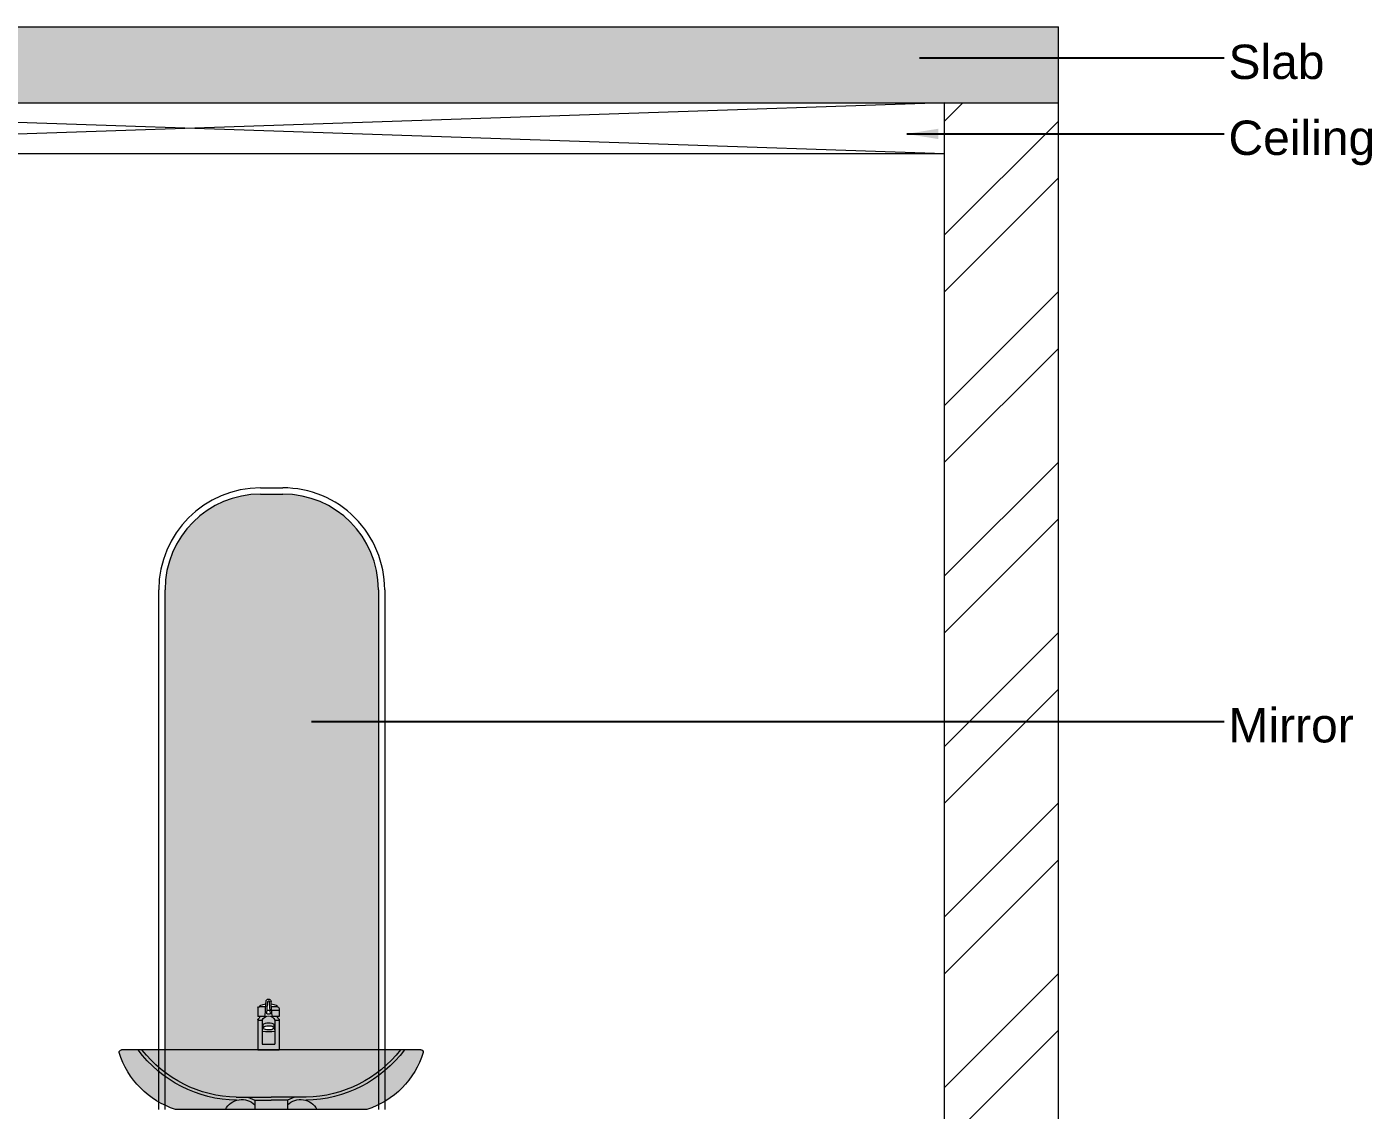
# Model space of a CAD drawing. Header units: inches. Extents: x 213 to 17763, y -4830 to 1802.
# Drawn here: x 7775.2 to 7881.5, y 1094.5 to 1180.1 of the extents above; entities that cross this region are included whole.
import ezdxf

# ---------------------------------------------------------------- set-up
doc = ezdxf.new("R2010")
doc.units = ezdxf.units.IN
doc.header["$MEASUREMENT"] = 0
doc.layers.add('.', color=30, linetype='Continuous')
doc.layers.add('dwgmodels.com', color=250, linetype='Continuous')
doc.layers.add('OUTLINE', color=7, linetype='Continuous', lineweight=5)
doc.styles.add('_mm text style', font='arial.ttf')
doc.styles.get("Standard").update_dxf_attribs({"font": 'arial.ttf'})
doc.dimstyles.new('ISO-25', dxfattribs={"dimtxt": 4.5, "dimasz": 2.5, "dimexe": 1.25, "dimexo": 0.625, "dimtad": 1, "dimdec": 0, "dimlunit": 4, "dimtxsty": 'Standard', "dimcen": 2.5, "dimadec": 0, "dimazin": 0, "dimtfac": 1, "dimtdec": 0, "dimtmove": 0, "dimatfit": 3, "dimfxl": 1, "dimarcsym": 0})
pattern_1 = [(0, (0, 0), (0, 6.985), [5.08, -1.905]), (90, (0, 0), (-6.985, 4.277078946022131e-16), [5.08, -1.905])]

# ---------------------------------------------------------------- blocks, each defined once
blk = doc.blocks.new('YY5')
at = {"true_color": 0xc7c8ca}
h = blk.add_hatch(dxfattribs=at)
h.set_pattern_fill('ANGLE', color=9)
h.set_pattern_definition(pattern_1)
h.paths.add_polyline_path([(-1859.642487475081, 704.2780352585988), (-1859.659903662569, 704.5440537511106, 0.4142135638380181), (-1859.961262066613, 704.8454121566614, 0.4750915465852333), (-1860.238658159414, 704.5424849440045), (-1860.255971637265, 704.2780352585988), (-1860.358939663625, 702.8046562630534), (-1860.303982458977, 702.8046562630534, -0.2401376567678492), (-1859.594476653278, 702.8046562630534), (-1859.539519448721, 702.8046562630534)])
h.paths.add_polyline_path([(-1859.73768250441, 703.1189723709844), (-1860.166789239599, 703.1189723709844), (-1860.064194345845, 704.2927789711155), (-1860.0468932154, 704.542393748944, -0.596401771601865), (-1859.961262066613, 704.6536348652347, -0.4142135623730957), (-1859.851680953996, 704.5440537526179), (-1859.8342647665, 704.2927789711155)], flags=16)
h.paths.add_polyline_path([(-1859.052340827863, 704.1448605161991, 0.05658871760532752), (-1859.642536498954, 704.2787840594943), (-1859.642487475081, 704.2780352585988), (-1859.620299651487, 703.9605476423419), (-1858.953459701674, 703.9605476423419), (-1858.953459701674, 704.005560696109, 0.3188407789894711)])
h.paths.add_polyline_path([(-1860.278159460858, 703.9605476423419), (-1860.920934389733, 703.9605476423419), (-1860.970121256937, 703.9605476423419, 0.4142135623730951), (-1861.166868725752, 703.7638001735269), (-1861.166868725843, 702.8046562630534), (-1860.988138020402, 702.8046562630534), (-1860.976105509841, 702.8046562630534), (-1860.358939663625, 702.8046562630534)])
h.paths.add_polyline_path([(-1859.80692836094, 703.9605476423419), (-1860.093232551861, 703.9605476423419), (-1860.166789239599, 703.1189723709844), (-1859.73768250441, 703.1189723709844)], flags=0)
h.paths.add_polyline_path([(-1860.256114484316, 704.2759912469623, 0.05430589399828516), (-1860.822053263572, 704.144860516018, 0.3188407787352452), (-1860.920934389824, 704.005560696109), (-1860.920934389733, 703.9605476423419), (-1860.278159460858, 703.9605476423419)])
h.paths.add_polyline_path([(-1859.83428652461, 704.2930434069696, 0.00959450305220591), (-1859.937197045749, 704.2950183393892, 0.01184815826980783), (-1860.064261823298, 704.2920069494639), (-1860.093232551861, 703.9605476423419), (-1859.80692836094, 703.9605476423419)], flags=0)
h = blk.add_hatch(dxfattribs=at)
h.set_pattern_fill('ANGLE', color=9)
h.set_pattern_definition(pattern_1)
h.paths.add_polyline_path([(-1858.717681725969, 703.826196685556, 0.3225573074183268), (-1858.90427283447, 703.9605476423419), (-1858.953459701674, 703.9605476423419), (-1859.620299651487, 703.9605476423419), (-1859.539519448721, 702.8046562630534), (-1858.922353602505, 702.8046562630534), (-1858.707525365655, 702.8046562630534)])
h = blk.add_hatch(dxfattribs=at)
h.set_pattern_fill('ANGLE', color=9)
h.set_pattern_definition(pattern_1)
h.paths.add_polyline_path([(-1858.719557876124, 702.3983922901664), (-1858.830228327241, 702.3983922901664), (-1859.223723264872, 702.3983922901664), (-1859.223723264872, 699.6280301683554), (-1860.674735847474, 699.6280301683554), (-1860.674735847474, 702.3983922901664), (-1861.178901236221, 702.3983922901664), (-1861.178901236221, 698.9807330560587), (-1858.719557876124, 698.9799050195045)])
h.paths.add_polyline_path([(-1858.922353602466, 702.8046562630534), (-1858.934386112974, 702.8046562630534), (-1859.594476653278, 702.8046562630534, -0.1818234818247197), (-1859.223723264809, 702.3983922901664), (-1858.830228327241, 702.3983922901664), (-1858.719557876124, 702.3983922901664), (-1858.71955787607, 702.4888255701228, 0.2497289786340788), (-1858.726080932379, 702.5010713433682, -0.2052993842215004)])
h.paths.add_polyline_path([(-1860.303982458977, 702.8046562630534), (-1860.97610550988, 702.8046562630534, -0.2052993842488782), (-1861.172378179904, 702.5010713432748, 0.2497289775558368), (-1861.178901236276, 702.4888255701228), (-1861.178901236221, 702.3983922901664), (-1860.674735847445, 702.3983922901664, -0.1818234818247197)])
h.paths.add_polyline_path([(-1859.223723264872, 701.7058278184174, -0.01639121819609175), (-1859.318034065314, 701.6597288689486), (-1859.318034065314, 701.5108559250826), (-1859.323913054177, 701.4776782348308), (-1859.370289918462, 701.413783493015), (-1859.459604087271, 701.3570881688752), (-1859.585231537229, 701.3117970961289), (-1859.737855055041, 701.281269305802), (-1859.906155252571, 701.2677689045659), (-1860.077650074209, 701.2722971560213), (-1860.239620533421, 701.2945182194394), (-1860.380054022396, 701.3327840613402), (-1860.488535231678, 701.3842566789759), (-1860.557018606039, 701.4451185827869), (-1860.580425047031, 701.5108559250826), (-1860.580425047031, 701.6597288689486, -0.01639121819609179), (-1860.674735847474, 701.7058278184174), (-1860.674735847474, 701.1066110975343, 0.1013955554709312), (-1859.223723264872, 701.1066110975155)], flags=17)
h.paths.add_polyline_path([(-1859.223723264872, 702.3983922903224, 0.6773938552425238), (-1860.674735847474, 702.3983922900935), (-1860.674735847474, 701.9139556735453, -0.1185726909845305), (-1859.949229556173, 702.1002764714706, -0.1185726909845346), (-1859.223723264872, 701.9139556735453)])
h = blk.add_hatch(dxfattribs=at)
h.set_pattern_fill('ANGLE', color=9)
h.set_pattern_definition(pattern_1)
h.paths.add_polyline_path([(-1859.949229556173, 702.1002764714706, 0.1019832631306679), (-1860.580425047031, 701.9600546230142), (-1860.580425047031, 701.5108559250826), (-1860.557018606039, 701.5765932670118), (-1860.488535231678, 701.6374551711892), (-1860.380054022396, 701.6889277884585), (-1860.239620533421, 701.7271936299929), (-1860.077650074209, 701.7494146941439), (-1859.906155252571, 701.753942945233), (-1859.737855055041, 701.7404425443633), (-1859.585231537229, 701.7099147540364), (-1859.459604087271, 701.66462368129), (-1859.370289918462, 701.6079283567838), (-1859.323913054177, 701.5440336149679), (-1859.323913054177, 701.4776782348308), (-1859.370289918462, 701.413783493015), (-1859.459604087271, 701.3570881688752), (-1859.585231537229, 701.3117970961289), (-1859.737855055041, 701.281269305802), (-1859.906155252571, 701.2677689045659), (-1860.077650074209, 701.2722971560213), (-1860.239620533421, 701.2945182194394), (-1860.380054022396, 701.3327840613402), (-1860.488535231678, 701.3842566789759), (-1860.557018606039, 701.4451185827869), (-1860.580425047031, 701.5108559250826), (-1860.580425047031, 701.6597288689486, -0.01639121819609181), (-1860.674735847474, 701.7058278184174), (-1860.674735847474, 701.1066110975343, 0.1013955554709312), (-1859.223723264872, 701.1066110975155), (-1859.223723264872, 701.7058278184174, -0.01639121819609175), (-1859.318034065314, 701.6597288689486), (-1859.318034065314, 701.9600546230142, 0.1019832631306698)])
h = blk.add_hatch(dxfattribs=at)
h.set_pattern_fill('ANGLE', color=9)
h.set_pattern_definition(pattern_1)
h.paths.add_polyline_path([(-1859.223723264872, 701.9139556735453, 0.01639121819611743), (-1859.318034065314, 701.9600546230142), (-1859.318034065314, 701.6597288689486, 0.01639121819609176), (-1859.223723264872, 701.7058278184174)])
h.paths.add_polyline_path([(-1860.580425047031, 701.9600546230142, 0.01639121819611744), (-1860.674735847474, 701.9139556735453), (-1860.674735847474, 701.7058278184174, 0.01639121819609175), (-1860.580425047031, 701.6597288689486)])
at = {"true_color": 0x7aafdf}
h = blk.add_hatch(dxfattribs=at)
h.set_pattern_fill('ANGLE', color=143)
h.set_pattern_definition(pattern_1)
h.paths.add_polyline_path([(-1859.323913054177, 701.5440336149679), (-1859.370289918462, 701.6079283567838), (-1859.459604087271, 701.66462368129), (-1859.585231537229, 701.7099147540364), (-1859.737855055041, 701.7404425443633), (-1859.906155252571, 701.753942945233), (-1860.077650074209, 701.7494146941439), (-1860.239620533421, 701.7271936299929), (-1860.380054022396, 701.6889277884585), (-1860.488535231678, 701.6374551711892), (-1860.557018606039, 701.5765932670118), (-1860.580425047031, 701.5108559250826), (-1860.557018606039, 701.4451185827869), (-1860.488535231678, 701.3842566789759), (-1860.380054022396, 701.3327840613402), (-1860.239620533421, 701.2945182194394), (-1860.077650074209, 701.2722971560213), (-1859.906155252571, 701.2677689045659), (-1859.737855055041, 701.281269305802), (-1859.585231537229, 701.3117970961289), (-1859.459604087271, 701.3570881688752), (-1859.370289918462, 701.413783493015), (-1859.323913054177, 701.4776782348308)])
at = {"true_color": 0xc7c8ca}
h = blk.add_hatch(dxfattribs=at)
h.set_pattern_fill('ANGLE', color=9)
h.set_pattern_definition(pattern_1)
h.paths.add_polyline_path([(-1859.223723264872, 701.1066110975155, -0.1013955554709313), (-1860.674735847474, 701.1066110975343), (-1860.674735847474, 699.6280301683554), (-1859.223723264872, 699.6280301683554)])
at = {"color": 18, "true_color": 0x000000}
for p, q in [((-1861.166868725843, 703.7638001735269), (-1861.166868725843, 702.8046562630534)), ((-1860.970121256937, 703.9605476423419), (-1860.920934389733, 703.9605476423419)), ((-1860.920934389733, 703.9605476423419), (-1860.920934389733, 704.005560696109)), ((-1860.920934389733, 703.9605476423419), (-1860.278159460873, 703.9605476423419)), ((-1860.358939663625, 702.8046562630534), (-1860.255971637265, 704.2780352585988)), ((-1860.255971637265, 704.2780352585988), (-1860.238555449769, 704.5440537526179)), ((-1860.166789239599, 703.1189723709844), (-1860.064194345845, 704.2927789711155)), ((-1859.73768250441, 703.1189723709844), (-1860.166789239599, 703.1189723709844)), ((-1860.064194345845, 704.2927789711155), (-1860.04677815835, 704.5440537526179)), ((-1859.8342647665, 704.2927789711155), (-1859.851680953996, 704.5440537526179)), ((-1859.73768250441, 703.1189723709844), (-1859.8342647665, 704.2927789711155)), ((-1859.642487475081, 704.2780352585988), (-1859.659903662668, 704.5440537526179)), ((-1859.539519448721, 702.8046562630534), (-1859.642487475081, 704.2780352585988)), ((-1859.620299651487, 703.9605476423419), (-1858.953459701674, 703.9605476423419)), ((-1858.953459701674, 703.9605476423419), (-1858.953459701674, 704.005560696109)), ((-1858.953459701674, 703.9605476423419), (-1858.90427283447, 703.9605476423419)), ((-1858.717681725969, 703.826196685556), (-1858.707525365655, 702.8046562630534)), ((-1861.178901236221, 702.4888255701227), (-1861.178901236221, 702.3983922901664)), ((-1860.674735847474, 702.3983922901664), (-1861.178901236221, 702.3983922901664)), ((-1861.178901236221, 702.3983922901664), (-1861.178901236221, 698.9799050195045)), ((-1861.166868725843, 702.8046562630534), (-1860.976105509841, 702.8046562630534)), ((-1861.166868725843, 702.8046562630534), (-1860.988138020402, 702.8046562630534)), ((-1860.988138020402, 702.8046562630534), (-1860.303982459163, 702.8046562630534)), ((-1860.674735847474, 702.3983922901664), (-1860.674735847474, 699.6280301683554)), ((-1860.674735847474, 701.2672008885116), (-1860.674735847474, 701.7545109616535)), ((-1860.580425047031, 701.5108559250826), (-1860.580425047031, 701.9600546229985)), ((-1859.594476653182, 702.8046562630534), (-1858.922353602505, 702.8046562630534)), ((-1859.318034065314, 701.5108559250826), (-1859.318034065314, 701.9600546229985)), ((-1859.223723264872, 702.3983922901664), (-1859.223723264872, 699.6280301683554)), ((-1858.719557876124, 702.3983922901664), (-1859.223723264872, 702.3983922901664)), ((-1858.934386112974, 702.8046562630534), (-1858.707525365655, 702.8046562630534)), ((-1858.922353602505, 702.8046562630534), (-1858.707525365655, 702.8046562630534)), ((-1858.830228327241, 702.3983922901664), (-1858.719557876124, 702.3983922901664)), ((-1858.719557876124, 702.4888255701227), (-1858.719557876124, 702.3983922901664)), ((-1858.719557876124, 702.3983922901664), (-1858.719557876124, 698.9799050195045)), ((-1859.223723264872, 699.6280301683554), (-1860.674735847474, 699.6280301683554))]:
    blk.add_line(p, q, dxfattribs=at)
blk.add_line((-1858.719557876124, 698.9799050195045), (-1861.178901236221, 698.9807330560587))
blk.add_polyline3d([(-1860.580425047031, 701.5108559250826, 0), (-1860.557018606039, 701.4451185827869, 0), (-1860.488535231678, 701.3842566789759, 0), (-1860.380054022396, 701.3327840613402, 0), (-1860.239620533421, 701.2945182194394, 0), (-1860.077650074209, 701.2722971560213, 0), (-1859.906155252571, 701.2677689045659, 0), (-1859.737855055041, 701.281269305802, 0), (-1859.585231537229, 701.3117970961289, 0), (-1859.459604087271, 701.3570881688752, 0), (-1859.370289918462, 701.413783493015, 0), (-1859.323913054177, 701.4776782348308, 0), (-1859.323913054177, 701.5440336149679, 0), (-1859.370289918462, 701.6079283567838, 0), (-1859.459604087271, 701.66462368129, 0), (-1859.585231537229, 701.7099147540364, 0), (-1859.737855055041, 701.7404425443633, 0), (-1859.906155252571, 701.753942945233, 0), (-1860.077650074209, 701.7494146941439, 0), (-1860.239620533421, 701.7271936299929, 0), (-1860.380054022396, 701.6889277884585, 0), (-1860.488535231678, 701.6374551711892, 0), (-1860.557018606039, 701.5765932670118, 0), (-1860.580425047031, 701.5108559250826, 0)], dxfattribs=at)
for centre, radius, start, end in [((-1859.976534999425, 704.580925874151), 0.2649268882405655, 86.69508807395945, 188.343078460318), ((-1859.974033632628, 704.5748870405047), 0.07977676853687257, 80.78780477718902, 204.0355055744018), ((-1859.961262066613, 704.5440537526179), 0.3013584040435269, 0, 90), ((-1859.961262066613, 704.5440537526179), 0.1095811126168776, 0, 90), ((-1860.970121256937, 703.7638001735269), 0.1967474688150666, 90, 180), ((-1860.773373788213, 704.005560696109), 0.1475606016112999, 109.2623904893577, 180), ((-1859.937197045749, 701.6127808072933), 2.682237532095929, 96.82860972436829, 109.2623904893577), ((-1859.937197045749, 701.6127808072933), 2.682237532095929, 70.7376095106423, 83.6929711358343), ((-1859.101020303285, 704.005560696109), 0.1475606016112999, 0, 70.7376095106423), ((-1858.90427283447, 703.7638001735269), 0.1967474688150666, 18.49005815546298, 90), ((-1861.164145176115, 702.4888255701227), 0.01475606016112999, 123.9134898791067, 180), ((-1861.428346014583, 702.8817980036972), 0.4587726258653878, 303.9134898791067, 350.3198374893348), ((-1859.949229556127, 702.1086061453077), 0.7812396485676532, 21.773057050751, 158.226942949249), ((-1859.924664968077, 700.4989567274708), 1.601508145939893, 90.87886060322751, 117.9274284694488), ((-1859.924664968077, 703.1208267644919), 1.601508145939893, 242.0725715305512, 245.8288256482427), ((-1859.973794144269, 700.4989567274708), 1.601508145939893, 62.07257153055119, 89.12113939677249), ((-1859.973794144269, 703.1208267644919), 1.601508145939893, 294.1711743517573, 297.9274284694488), ((-1858.470113097763, 702.8817980036972), 0.4587726258653878, 189.6801625106652, 236.0865101208933), ((-1858.734313936231, 702.4888255701227), 0.01475606016112999, 0, 56.08651012089329), ((-1859.949229556127, 704.6474335488671), 3.614385564746275, 258.4205001745883, 281.5794998254117)]:
    blk.add_arc(centre, radius, start, end, dxfattribs=at)
blk = doc.blocks.new('y5y5')
at = {"true_color": 0x636466}
h = blk.add_hatch(dxfattribs=at)
h.set_pattern_fill('ANGLE', color=251)
h.set_pattern_definition(pattern_1)
h.paths.add_polyline_path([(-1859.8342647665, 704.2927789711155), (-1859.851680953996, 704.5440537526179, 0.4142135623730933), (-1859.961262066613, 704.6536348652347, 0.5964017716018684), (-1860.0468932154, 704.542393748944), (-1860.064194345845, 704.2927789711155), (-1860.166789239599, 703.1189723709844), (-1859.73768250441, 703.1189723709844)])
at = {"lineweight": 0, "true_color": 0x000000}
h = blk.add_hatch(color=18, dxfattribs=at)
h.dxf.hatch_style = 1
h.paths.add_polyline_path([(-1858.719557876124, 702.3983922901664), (-1859.223723264872, 702.3983922901664), (-1859.223723264872, 699.6280301683554), (-1860.674735847474, 699.6280301683554), (-1860.674735847474, 702.3983922901664), (-1861.178901236221, 702.3983922901664), (-1861.178901236221, 698.9807330560587), (-1858.719557876124, 698.9799050195045)])
h.paths.add_polyline_path([(-1858.717681725969, 703.826196685556, 0.3225573074183268), (-1858.90427283447, 703.9605476423419), (-1858.953459701674, 703.9605476423419), (-1859.620299651487, 703.9605476423419), (-1859.539519448721, 702.8046562630534), (-1858.922353602505, 702.8046562630534), (-1858.707525365655, 702.8046562630534)])
h.paths.add_polyline_path([(-1860.278159460858, 703.9605476423419), (-1860.920934389733, 703.9605476423419), (-1860.970121256937, 703.9605476423419, 0.4142135623730951), (-1861.166868725752, 703.7638001735268), (-1861.166868725843, 702.8046562630534), (-1860.976105509841, 702.8046562630534), (-1860.358939663625, 702.8046562630534)])
h = blk.add_hatch()
h.set_pattern_fill('ANGLE')
h.set_pattern_definition(pattern_1)
h.paths.add_polyline_path([(-1859.642536498954, 704.2787840594943), (-1859.642487475081, 704.2780352585988), (-1859.620299651487, 703.9605476423419), (-1858.953459701674, 703.9605476423419), (-1858.953459701674, 704.005560696109, 0.3188407789894704), (-1859.052340827863, 704.1448605161991, 0.05658871760532751)])
h.paths.add_polyline_path([(-1860.256114484316, 704.2759912469623, 0.05430589399828516), (-1860.822053263572, 704.144860516018, 0.3188407787352452), (-1860.920934389824, 704.005560696109), (-1860.920934389733, 703.9605476423419), (-1860.278159460858, 703.9605476423419)])
h = blk.add_hatch(color=18, dxfattribs=at)
h.dxf.hatch_style = 1
h.paths.add_polyline_path([(-1858.719557876124, 702.3983922901664), (-1859.223723264809, 702.3983922901664, 0.6773938552843203), (-1860.674735847445, 702.3983922901664), (-1861.178901236221, 702.3983922901664), (-1861.178901236221, 698.9807330560587), (-1858.719557876124, 698.9799050195045)])
h.paths.add_polyline_path([(-1860.077650074209, 701.7494146941439), (-1859.906155252571, 701.753942945233), (-1859.737855055041, 701.7404425443633), (-1859.585231537229, 701.7099147540364), (-1859.459604087271, 701.66462368129), (-1859.370289918462, 701.6079283567838), (-1859.323913054177, 701.5440336149679), (-1859.323913054177, 701.4776782348308), (-1859.370289918462, 701.413783493015), (-1859.459604087271, 701.3570881688752), (-1859.585231537229, 701.3117970961289), (-1859.737855055041, 701.281269305802), (-1859.906155252571, 701.2677689045659), (-1860.077650074209, 701.2722971560213), (-1860.239620533421, 701.2945182194394), (-1860.380054022396, 701.3327840613402), (-1860.488535231678, 701.3842566789759), (-1860.557018606039, 701.4451185827869), (-1860.580425047031, 701.5108559250826), (-1860.557018606039, 701.5765932670118), (-1860.488535231678, 701.6374551711892), (-1860.380054022396, 701.6889277884585), (-1860.239620533421, 701.7271936299929)], flags=16)
h = blk.add_hatch(color=18, dxfattribs=at)
h.dxf.hatch_style = 1
h.paths.add_polyline_path([(-1858.922353602466, 702.8046562630534), (-1859.594476653278, 702.8046562630534, -0.1818234818247196), (-1859.223723264809, 702.3983922901664), (-1858.719557876124, 702.3983922901664), (-1858.71955787607, 702.4888255701228, 0.2497289786340794), (-1858.726080932379, 702.5010713433682, -0.2052993842215004)])
h.paths.add_polyline_path([(-1860.303982458977, 702.8046562630534), (-1860.97610550988, 702.8046562630534, -0.2052993842488782), (-1861.172378179904, 702.5010713432748, 0.2497289775558359), (-1861.178901236276, 702.4888255701228), (-1861.178901236221, 702.3983922901664), (-1860.674735847445, 702.3983922901664, -0.1818234818247197)])
at = {"true_color": 0xadddf7}
h = blk.add_hatch(dxfattribs=at)
h.set_pattern_fill('ANGLE', color=141)
h.set_pattern_definition(pattern_1)
h.paths.add_polyline_path([(-1859.323913054177, 701.5440336149679), (-1859.370289918462, 701.6079283567838), (-1859.459604087271, 701.66462368129), (-1859.585231537229, 701.7099147540364), (-1859.737855055041, 701.7404425443633), (-1859.906155252571, 701.753942945233), (-1860.077650074209, 701.7494146941439), (-1860.239620533421, 701.7271936299929), (-1860.380054022396, 701.6889277884585), (-1860.488535231678, 701.6374551711892), (-1860.557018606039, 701.5765932670118), (-1860.580425047031, 701.5108559250826), (-1860.557018606039, 701.4451185827869), (-1860.488535231678, 701.3842566789759), (-1860.380054022396, 701.3327840613402), (-1860.239620533421, 701.2945182194394), (-1860.077650074209, 701.2722971560213), (-1859.906155252571, 701.2677689045659), (-1859.737855055041, 701.281269305802), (-1859.585231537229, 701.3117970961289), (-1859.459604087271, 701.3570881688752), (-1859.370289918462, 701.413783493015), (-1859.323913054177, 701.4776782348308)])
at = {"lineweight": 0, "true_color": 0xf8f8f6}
h = blk.add_hatch(color=7, dxfattribs=at)
h.dxf.hatch_style = 1
edge = h.paths.add_edge_path()
edge.add_line((-1875.670161333098, 698.9856121198247), (-1877.548738067597, 698.9862446180075))
edge.add_arc((-1877.548738067597, 698.695319838972), 0.2909247790355494, 90, 186.6497480122819)
edge.add_arc((-1868.323709834901, 701.560972371838), 9.945968937223727, 196.9483316276272, 251.5688589944916)
edge.add_arc((-1868.323709834255, 701.5609723738454), 9.945968939332323, 251.5688589946186, 252.484804792136)
edge.add_line((-1871.317035923083, 692.0761267204831), (-1865.539225076289, 692.0756050785835))
edge.add_arc((-1863.653027606306, 691.1042060465006), 2.12164016159734, 107.1631084750718, 152.7513564692017, ccw=False)
edge.add_arc((-1864.015767886683, 707.6531120712051), 14.5241330898273, 216.6385853500288, 268.9610990050063, ccw=False)
at = {"lineweight": 0, "true_color": 0xeaeaeb}
h = blk.add_hatch(color=254, dxfattribs=at)
h.dxf.hatch_style = 1
h.paths.add_polyline_path([(-1844.851944498354, 698.9752359314127), (-1845.30860734205, 698.9753896852699, -0.2266592127884544), (-1856.220965805801, 693.4953571750389), (-1857.570431067147, 693.4953571750389), (-1858.366179820214, 693.1317012012446), (-1858.366179820214, 692.5998185338782, -0.2789183185884859), (-1856.235273201826, 693.1313665253831, 0.2321162475733865)])
h.paths.add_polyline_path([(-1862.943950700732, 693.4953571750389), (-1864.293415962087, 693.4953571750389, -0.2268956476491794), (-1875.213575343875, 698.9854583918438), (-1875.670161333098, 698.9856121198247, 0.2323509107070786), (-1864.279108566055, 693.131366525383, -0.2789183185870224), (-1862.148201947674, 692.5998185338866), (-1862.148201947674, 693.1317012012446)])
at = {"lineweight": 0, "true_color": 0xf8f8f6}
h = blk.add_hatch(color=7, dxfattribs=at)
h.dxf.hatch_style = 1
h.paths.add_polyline_path([(-1845.30860734205, 698.9753896852699), (-1875.213575343875, 698.9854583918438, 0.2268956476491779), (-1864.293415962088, 693.4953571750389), (-1860.257190883944, 693.4953571750389), (-1856.220965805801, 693.4953571750389, 0.226659212788456)])
h = blk.add_hatch(color=7, dxfattribs=at)
h.dxf.hatch_style = 1
edge = h.paths.add_edge_path()
edge.add_arc((-1842.969167405094, 698.6841948683772), 0.2909247790357934, 353.3502519876788, 446.5622715788655)
edge.add_line((-1842.951722482763, 698.9745961454782), (-1844.851944498354, 698.9752359314127))
edge.add_arc((-1856.498613881205, 707.653112071205), 14.52413308982713, 271.03890099502416, 323.31038592493, ccw=False)
edge.add_arc((-1856.861354161574, 691.1042060465006), 2.12164016159727, 27.24864353079829, 72.83689152494082, ccw=False)
edge.add_line((-1854.975156691591, 692.0756050785835), (-1849.198947284699, 692.0761267204831))
edge.add_arc((-1852.190499830243, 701.5613479401857), 9.945793493706097, 287.5048007174934, 288.4106744441632)
edge.add_arc((-1852.19049982977, 701.5613479387139), 9.945793492160345, 288.4106744442572, 342.9820869962536)
at = {"lineweight": 0, "true_color": 0xeaeaeb}
h = blk.add_hatch(color=254, dxfattribs=at)
h.dxf.hatch_style = 1
h.paths.add_polyline_path([(-1862.148201947674, 692.5998185338866, 0.5091258853118577), (-1865.539225076289, 692.0756050785835), (-1862.148201947674, 692.0756050785835)])
h.paths.add_polyline_path([(-1858.366179820214, 692.5998185338782), (-1858.366179820214, 692.0756050785835), (-1854.975156691591, 692.0756050785835, 0.5091258853136285)])
at = {"lineweight": 0, "true_color": 0xf8f8f6}
h = blk.add_hatch(color=7, dxfattribs=at)
h.dxf.hatch_style = 1
h.paths.add_polyline_path([(-1858.366179820214, 693.1317012012446), (-1860.257190883944, 693.1317012012446), (-1862.148201947674, 693.1317012012446), (-1862.148201947674, 692.0756050785835), (-1858.366179820214, 692.0756050785835)])
h.paths.add_polyline_path([(-1857.570431067147, 693.4953571750389), (-1860.257190883944, 693.4953571750389), (-1862.943950700732, 693.4953571750389), (-1862.148201947674, 693.1317012012446), (-1860.257190883944, 693.1317012012446), (-1858.366179820214, 693.1317012012446)])
at = {"lineweight": 0}
for p, q in [((-1877.548738067597, 698.9862446180075), (-1842.951722482764, 698.9745961454782)), ((-1871.317035923083, 692.0761267204831), (-1849.198947284699, 692.0761267204831)), ((-1871.317035923083, 692.0761267204831), (-1849.198947284699, 692.0761267204832))]:
    blk.add_line(p, q, dxfattribs=at)
at = {"color": 18, "lineweight": 0, "true_color": 0x000000}
for p, q in [((-1864.293415962125, 693.4953571750389), (-1860.257190883944, 693.4953571750389)), ((-1862.943950700732, 693.4953571750389), (-1862.148201947674, 693.1317012012446)), ((-1862.148201947674, 693.1317012012446), (-1862.148201947674, 692.0756050785835)), ((-1862.148201947674, 693.1317012012446), (-1860.257190883944, 693.1317012012446)), ((-1856.220965805754, 693.4953571750389), (-1860.257190883944, 693.4953571750389)), ((-1858.366179820214, 693.1317012012446), (-1860.257190883944, 693.1317012012446)), ((-1857.570431067147, 693.4953571750389), (-1858.366179820214, 693.1317012012446)), ((-1858.366179820214, 693.1317012012446), (-1858.366179820214, 692.0756050785835))]:
    blk.add_line(p, q, dxfattribs=at)
for centre, radius, start, end in [((-1877.548738067597, 698.695319838972), 0.2909247790355494, 90, 186.6497480122322), ((-1868.323709834901, 701.560972371838), 9.945968937223693, 196.9483316276265, 252.4848047922028), ((-1864.015767886683, 707.6531120712052), 14.52413308982741, 216.6385853500291, 268.9610990011669), ((-1864.015767886683, 707.6531120712052), 14.16047711603317, 217.7416331934862, 268.8765150864477), ((-1856.498613881205, 707.6531120712052), 14.52413308982741, 271.0389009988331, 323.3103859249295), ((-1856.498613881205, 707.6531120712052), 14.16047711603317, 271.1234849135522, 322.2068303453797), ((-1852.190499829771, 701.5613479387147), 9.945793492161311, 287.5048007174502, 342.982086996252), ((-1842.969167405094, 698.6841948683773), 0.2909247790357276, 353.35025198779, 86.56227157886423), ((-1863.653027606306, 691.1042060465006), 2.121640161597214, 44.82406763940038, 152.7513564690758), ((-1856.861354161574, 691.1042060465006), 2.121640161597214, 27.24864353092423, 135.1759323605996)]:
    blk.add_arc(centre, radius, start, end, dxfattribs=at)
at = {"color": 7, "lineweight": 0, "true_color": 0xf8f8f6}
blk.add_blockref('YY5', (0, 0), dxfattribs=at)
blk = doc.blocks.new('KKU')
at = {"layer": 'dwgmodels.com', "lineweight": 0, "true_color": 0xf1ece4}
h = blk.add_hatch(color=7, dxfattribs=at)
h.dxf.hatch_style = 1
h.paths.add_polyline_path([(45769.54282472028, 44312.76206886786), (45769.03865933153, 44312.76206886786), (45769.03865933153, 44309.99170674605), (45767.58764674893, 44309.99170674605), (45767.58764674893, 44312.76206886786), (45767.08348136018, 44312.76206886786), (45767.08348136018, 44309.34440963375), (45769.54282472028, 44309.3435815972)])
at = {"lineweight": 0}
blk.add_blockref('y5y5', (47628.26238259641, 43610.36367657769, 1.102764133773254e-05), dxfattribs=at)

msp = doc.modelspace()

# ---------------------------------------------------------------- hatches: boundary and pattern name
at = {"layer": '.', "lineweight": 5, "transparency": 33554687}
h = msp.add_hatch(dxfattribs=at)
h.set_pattern_fill('AR-CONC', color=1, scale=0.03)
h.set_pattern_definition([(49.99999999999999, (2618.68628393054, 730.0978252832635), (5.46554006988012, -0.4781725661670926), [0.5715, -6.2865]), (355, (2618.68628393054, 730.0978252832635), (-1.05730264274908, 5.731705357171054), [0.4572, -5.0292175251]), (100.4514447, (2619.141744140539, 730.0579776782636), (4.408237412710598, 5.253532557365853), [0.4857002639999999, -5.342707337999999]), (46.18420000000001, (2618.68628393054, 731.6218252832637), (8.132371226763897, -1.261269837981814), [0.85725, -9.429749999999999]), (96.63555760999992, (2619.36398093054, 731.5167202832638), (7.12212402154509, 7.422783737931645), [0.7285506942, -8.0140682448]), (351.1841511700001, (2618.68628393054, 731.6218252832637), (7.12212402194931, 7.422783737565979), [0.6857990120999999, -7.5437919576]), (21, (2619.448283930539, 731.2408252832636), (4.548431738073974, -3.067955945612628), [0.5715, -6.2865]), (326.0000000000001, (2619.448283930539, 731.2408252832636), (1.854060850429412, 5.525638983669578), [0.4572, -5.029199999999999]), (71.45144499999999, (2619.82731990854, 730.9851622862636), (6.402492578361485, 2.457683066577157), [0.485700264, -5.342698127999999]), (37.50000000000001, (2618.68628393054, 730.0978252832635), (0.0926580975177545, 2.536651166194593), [0, -4.96824, 0, -5.1054, 0, -5.04825]), (7.499999999999999, (2618.68628393054, 730.0978252832635), (2.004589875309172, 3.005417244543585), [0, -2.910839999999999, 0, -4.85394, 0, -1.92405]), (327.5, (2616.987023930539, 730.0978252832635), (4.067717855006141, -0.1718623197802033), [0, -1.905, 0, -5.9436, 0, -7.886699999999999]), (317.5, (2616.225023930539, 730.0978252832635), (4.443875441580541, 0.7627947309999908), [0, -2.4765, 0, -3.94716, 0, -5.6007])])
h.paths.add_polyline_path([(7856.702412962798, 1180.097825283264), (7720.686283930539, 1180.097825283264), (7720.686283930539, 1174.097825283264), (7856.702412962798, 1174.097825283264)])
at = {"layer": '.', "lineweight": 5, "true_color": 0xed1f24}
h = msp.add_hatch(dxfattribs=at)
h.set_pattern_fill('ANSI32', color=240)
h.set_pattern_definition([(45, (2618.68628393054, 730.0978252832635), (-6.735192090801866, 6.735192090801866), []), (45, (2623.17641393054, 730.0978252832635), (-6.735192090801866, 6.735192090801866), [])])
h.paths.add_polyline_path([(7729.68628393054, 1174.097825283264), (7720.686283930539, 1174.097825283264), (7720.68628393054, 1060.097825283264), (7729.68628393054, 1060.097825283264)])
h.paths.add_polyline_path([(7856.702412962798, 1174.097825283264), (7847.702412962796, 1174.097825283264), (7847.702412962796, 1060.097825283264), (7856.702412962798, 1060.097825283264)])
at = {"layer": '.', "lineweight": 5}
h = msp.add_hatch(color=256, dxfattribs=at)
h.dxf.hatch_style = 1
h.set_gradient(color1=(0, 255, 255), name='CYLINDER')
h.paths.add_polyline_path([(7795.440378555811, 1143.181721772462), (7793.686151228053, 1143.181721772462, 0.4142135623730854), (7786.132504326078, 1135.628074870486), (7786.132504326078, 1099.27466947511), (7793.470679295025, 1099.277140165951), (7793.470679295025, 1101.612643785044), (7793.470679295025, 1101.679852522423, 0.2097419164644692), (7793.609228926864, 1101.890202513177), (7793.462458708103, 1101.890202513177), (7793.468575140577, 1102.505401543235, -0.5059625246879824), (7793.596876182583, 1102.679905175748), (7793.630480551202, 1102.679905175748), (7793.630480551202, 1102.78071828165, -0.06645895499252427), (7794.101256431427, 1102.897323655075), (7794.113121642634, 1103.078555374183, -0.4142135638355051), (7794.319009097396, 1103.284442829972, -1.125877263361166), (7794.507184592953, 1103.097965617355), (7794.520354082572, 1102.896812075812), (7794.520451675388, 1102.895415611178, -0.0641734190500523), (7794.974655295941, 1102.780718281675), (7794.974655295941, 1102.679905175748), (7795.008259664562, 1102.679905175748, -0.414213562373157), (7795.142677139041, 1102.545487701268), (7795.142677139104, 1101.890202513177), (7795.012348094121, 1101.890202513177, 0.2097419164642466), (7795.150897725963, 1101.679852522423), (7795.150897725963, 1099.277705878858), (7802.994025457788, 1099.280346582294), (7802.994025457788, 1135.628074870486, 0.414213562373095)])

# ---------------------------------------------------------------- linework, layer by layer
at = {"lineweight": 5}
for p, q in [((7720.686283930538, 1180.097825283264), (7856.7024129628, 1180.097825283264)), ((7856.702412962798, 1060.097825283264), (7856.702412962798, 1180.097825283264)), ((7720.686283930538, 1174.097825283264), (7856.7024129628, 1174.097825283264)), ((7729.68628393054, 1174.097825283264), (7847.702412962796, 1170.097825283264)), ((7847.702412962796, 1174.097825283264), (7729.68628393054, 1170.097825283264)), ((7847.702412962796, 1060.097825283264), (7847.702412962796, 1174.097825283264)), ((7729.68628393054, 1170.097825283264), (7847.702412962796, 1170.097825283264)), ((7793.686151228053, 1143.675175138073), (7795.440378555812, 1143.675175138073)), ((7793.686151228053, 1143.181721772462), (7795.440378555812, 1143.181721772462)), ((7785.639050960465, 1094.560492735037), (7785.639050960465, 1135.628074870485)), ((7786.132504326078, 1094.560492735037), (7786.132504326078, 1135.628074870486)), ((7802.994025457788, 1135.628074870486), (7802.994025457788, 1094.560492735037)), ((7803.4874788234, 1135.628074870466), (7803.4874788234, 1094.560492735037))]:
    msp.add_line(p, q, dxfattribs=at)
for centre, radius, start, end in [((7793.686151228053, 1135.628074870485), 8.047100267587654, 90, 180), ((7795.440378555825, 1135.628074870466), 8.047100267606732, 0, 90.00000000010422), ((7793.686151228053, 1135.628074870486), 7.553646901975974, 90, 180), ((7795.440378555811, 1135.628074870486), 7.553646901975807, 0, 90)]:
    msp.add_arc(centre, radius, start, end, dxfattribs=at)

# ---------------------------------------------------------------- block references
at = {"layer": 'OUTLINE', "color": 18, "lineweight": 5, "true_color": 0x000000, "xscale": -0.683197986178416, "yscale": 0.683197986178416, "zscale": 0.683197986178416}
msp.add_blockref('KKU', (39063.13016545069, -29172.77716366878, -7.534062354236726e-06), dxfattribs=at)

# ---------------------------------------------------------------- texts
at = {"lineweight": 5, "char_height": 2.714603153462712, "attachment_point": 1, "style": '_mm text style'}
for s, insert in [('Slab', (7870.138827167831, 1178.694547181083)), ('Ceiling', (7870.138827167831, 1172.694547181083)), ('Mirror', (7870.138827167831, 1126.272156959115))]:
    msp.add_mtext_dynamic_manual_height_columns(s, width=64.86501375827356, gutter_width=13.57301576731356, heights=[0], dxfattribs=dict(at, insert=insert))

# ---------------------------------------------------------------- leaders
at = {"lineweight": 5}
for points in [[(7845.720225436907, 1177.642173616171), (7869.810969369516, 1177.642171579748)], [(7844.720225521437, 1171.642173700702), (7869.810969369516, 1171.642171579748)], [(7797.702412962798, 1125.219781357779), (7869.810969369516, 1125.219781357779)]]:
    msp.add_leader(points, dimstyle='ISO-25', override={"dimgap": 0.625, "dimtad": 0}, dxfattribs=at)

doc.saveas('drawing.dxf')
